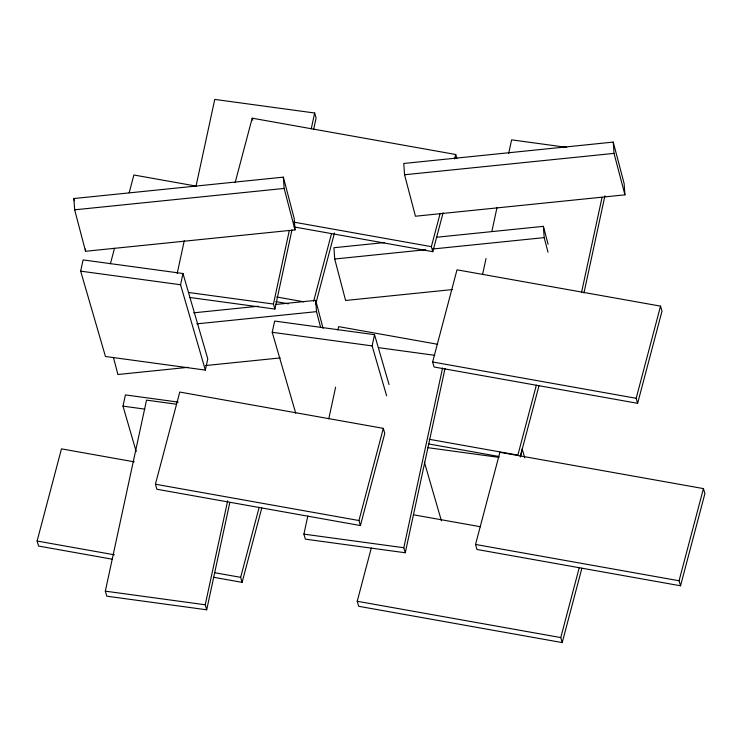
<?xml version="1.0" encoding="UTF-8"?>
<svg xmlns="http://www.w3.org/2000/svg" width="742" height="742" viewBox="0 0 742 742"><rect width="100%" height="100%" fill="white"/><g stroke="black" fill="none" stroke-linecap="round" stroke-linejoin="round"><path stroke-width="1.11" d="M80.655 271.145L83.076 259.913L182.986 273.52L207.779 358.868L205.358 370.1L105.457 356.494L80.655 271.145L180.566 284.752L205.358 370.1M136.194 451.59L122.996 406.143L125.417 394.911L178.238 402.108M229.853 502.408L206.693 609.794L106.783 596.178L105.327 591.161L146.536 400.133L176.392 404.204M177.199 273.473L184.266 240.696M195.971 186.437L214.753 99.409L314.654 113.016L316.111 118.034L313.671 129.34M180.566 284.752L182.986 273.52M206.693 609.794L205.237 604.776L227.664 500.785M189.924 297.486L274.902 309.062L273.446 304.044L289.297 230.567M311.241 128.839L314.654 113.016M274.902 309.062L291.968 229.937M295.724 413.211L272.221 332.295L274.642 321.063L374.543 334.67L389.04 384.551M445.014 368.514L405.271 552.762L305.37 539.146L303.914 534.129L307.809 516.042M328.78 418.831L335.607 387.185M386.619 395.783L372.122 345.902L374.543 334.67M405.271 552.762L403.815 547.735L442.584 368.013M482.597 274.355L486.01 258.531M491.863 231.411L496.982 207.667M508.687 153.418L511.609 139.848L566.73 147.361M520.485 456.831L522.183 448.966L524.761 457.833M581.524 292.487L602.003 197.548M583.954 292.988L604.925 195.777M112.469 559.236L38.556 546.047L37.1 541.029L61.465 448.864L134.246 461.849M110.391 263.827L114.5 248.282M129.182 192.753L133.875 174.991L196.417 186.149M155.412 484.22L179.777 392.054L383.317 428.366L384.783 433.384L360.408 525.549L156.868 489.247L155.412 484.22L358.952 520.532L360.408 525.549M235.158 182.588L252.187 118.182L455.736 154.494L456.896 158.51M213.677 577.285L242.105 582.359L240.649 577.341L259.143 507.38M313.643 301.243L331.553 233.507M242.105 582.359L261.778 507.955M315.684 304.044L334.475 232.969M337.805 329.958L338.686 326.628L437.622 344.279M358.952 520.532L383.317 428.366M294.092 226.931L432.818 251.677L431.362 246.659L440.173 213.344M454.558 158.936L455.736 154.494M432.818 251.677L443.095 212.815M581.895 568.196L562.223 642.591L358.683 606.288L357.217 601.27L371.315 547.967M432.623 361.985L456.998 269.819L660.538 306.131L662.003 311.148L637.628 403.314L434.089 367.002L432.623 361.985L636.172 398.296L637.628 403.314M475.529 544.461L499.895 452.295L703.444 488.598L704.9 493.616L680.535 585.79L476.985 549.479L475.529 544.461L679.069 580.763L680.535 585.79M536.364 385.144L517.87 455.106L429.173 439.283M520.207 456.794L538.998 385.719M562.223 642.591L560.767 637.573L579.261 567.621M636.172 398.296L660.538 306.131M679.069 580.763L703.444 488.598M613.244 142.093L403.769 163.472L404.557 174.76L415.446 216.228L624.922 194.84L624.133 183.562L613.244 142.093L614.024 153.381L624.922 194.84M73.866 198.531L283.342 177.153L294.231 218.612L295.019 229.899L85.553 251.278L74.654 209.819L73.866 198.531L74.46 200.776M404.557 174.76L614.024 153.381M74.654 209.819L284.13 188.431L295.019 229.899M384.569 242.56L333.928 247.726L334.716 259.014L345.605 300.473L452.648 289.547M436.361 237.273L543.394 226.347L548.106 244.276M334.716 259.014L425.639 249.729M432.54 249.024L544.183 237.625L548.013 252.197M193.708 312.818L258.16 306.242M275.43 304.48L315.712 300.362L323.076 328.381M196.797 323.864L316.5 311.649L320.618 327.343M188.125 367.327L117.922 374.497L113.507 357.69M205.395 365.565L280.207 357.932M188.468 292.469L273.446 304.044M272.221 332.295L372.122 345.902M378.42 347.636L434.691 355.307M122.996 406.143L144.811 409.12M427.893 447.686L499.088 457.387M303.914 534.129L403.815 547.735M105.327 591.161L205.237 604.776M293.767 222.118L431.362 246.659M276.664 296.976L303.96 301.846M275.848 301.586L288.36 303.821M428.357 443.892L498.856 456.469M413.433 514.781L480.519 526.746M37.1 541.029L114.426 554.821M214.494 572.676L240.649 577.341M357.217 601.27L560.767 637.573M424.368 462.108L441.434 520.856M252.187 118.182L252.772 120.185M543.394 226.347L544.183 237.625M315.712 300.362L316.5 311.649M283.342 177.153L284.13 188.431M85.395 249.024L85.553 251.278"/></g></svg>
